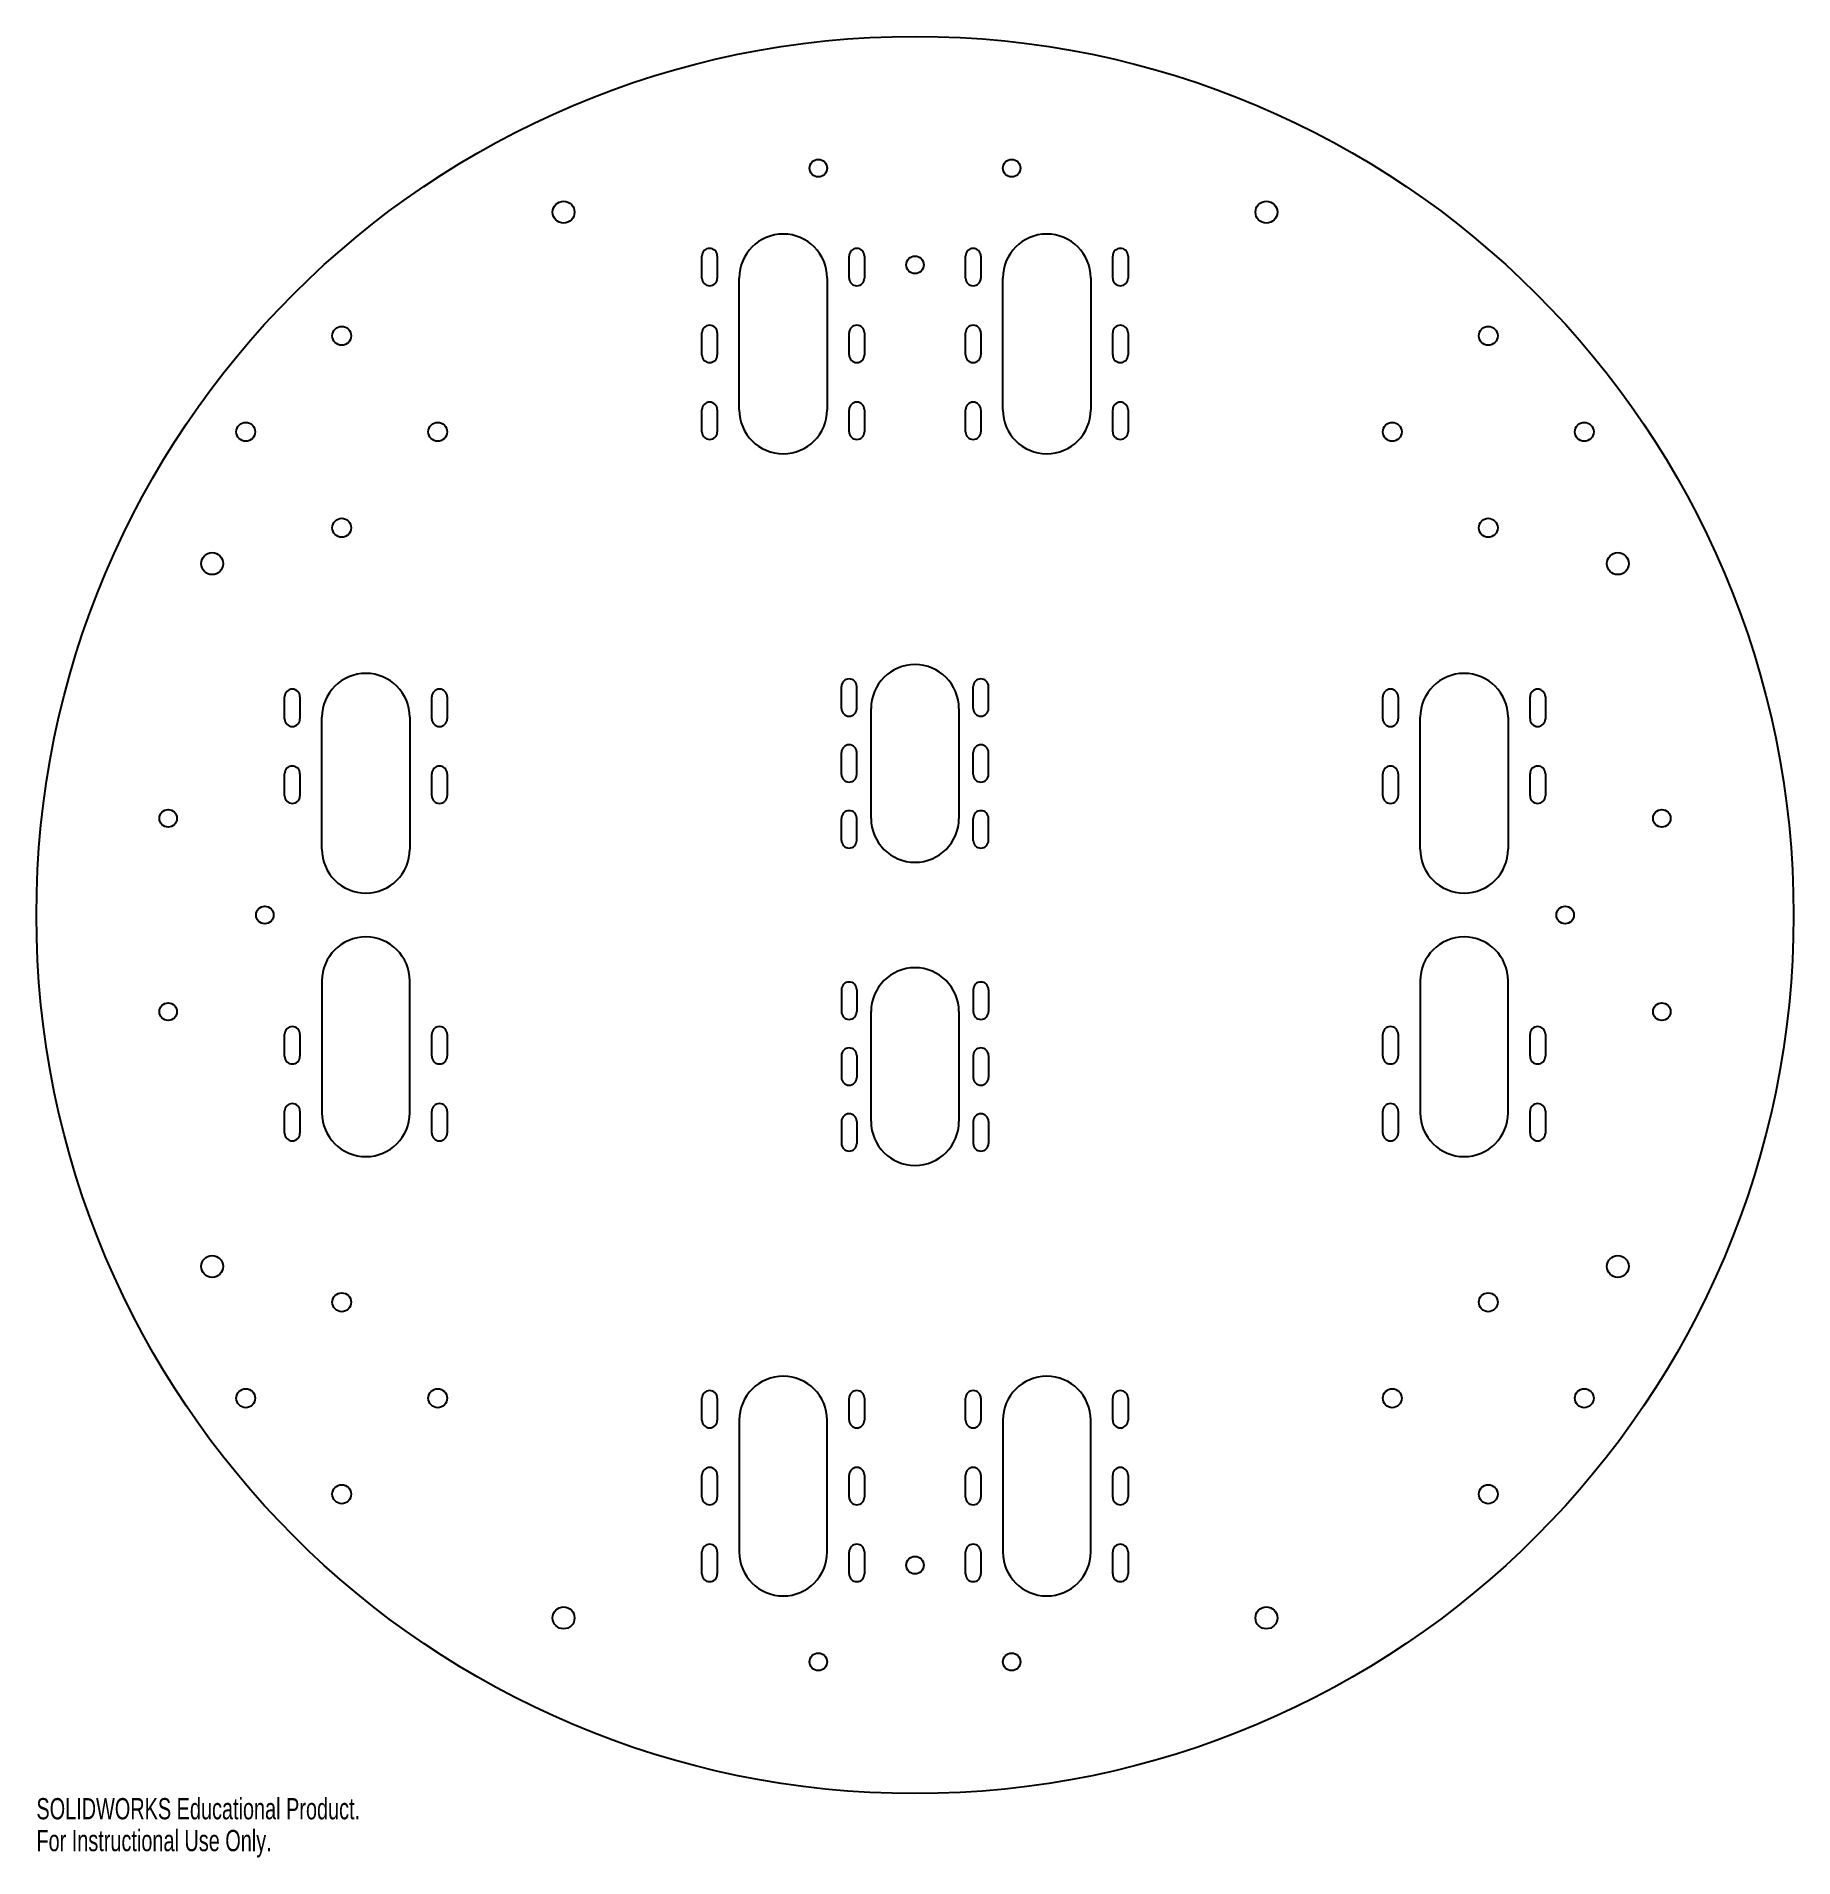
# Model space of a CAD drawing. Header units: millimetres. Extents: x -200 to 200, y -215 to 200.
import ezdxf

# ---------------------------------------------------------------- set-up
doc = ezdxf.new("R2010")
doc.units = ezdxf.units.MM
doc.styles.add('SLDTEXTSTYLE0', font='TXT', dxfattribs={"width": 0.7})

msp = doc.modelspace()

# ---------------------------------------------------------------- linework, layer by layer
at = {"color": 7, "linetype": 'Continuous', "lineweight": 25}
for p, q in [((-48.5, 145), (-48.5, 150)), ((-45, 150), (-45, 145)), ((-15, 145), (-15, 150)), ((-11.5, 150), (-11.5, 145)), ((11.5, 145), (11.5, 150)), ((15, 150), (15, 145)), ((45, 145), (45, 150)), ((48.5, 150), (48.5, 145)), ((-40, 115), (-40, 145)), ((-20, 145), (-20, 115)), ((20, 115), (20, 145)), ((40, 145), (40, 115)), ((-48.5, 127.5), (-48.5, 132.5)), ((-45, 132.5), (-45, 127.5)), ((-15, 127.5), (-15, 132.5)), ((-11.5, 132.5), (-11.5, 127.5)), ((11.5, 127.5), (11.5, 132.5)), ((15, 132.5), (15, 127.5)), ((45, 127.5), (45, 132.5)), ((48.5, 132.5), (48.5, 127.5)), ((-48.5, 110), (-48.5, 115)), ((-45, 115), (-45, 110)), ((-15, 110), (-15, 115)), ((-11.5, 115), (-11.5, 110)), ((11.5, 110), (11.5, 115)), ((15, 115), (15, 110)), ((45, 110), (45, 115)), ((48.5, 115), (48.5, 110)), ((-16.75, 47), (-16.75, 52)), ((-13.25, 47), (-13.25, 52)), ((13.25, 47), (13.25, 52)), ((16.75, 47), (16.75, 52)), ((-143.5, 44.66), (-143.5, 49.66)), ((-140, 49.66), (-140, 44.66)), ((-110, 44.66), (-110, 49.66)), ((-106.5, 49.66), (-106.5, 44.66)), ((-10, 22), (-10, 47)), ((10, 47), (10, 22)), ((106.5, 44.66), (106.5, 49.66)), ((110, 49.66), (110, 44.66)), ((140, 44.66), (140, 49.66)), ((143.5, 49.66), (143.5, 44.66)), ((-135, 15), (-135, 45)), ((-115, 45), (-115, 15)), ((115, 15), (115, 45)), ((135, 45), (135, 15)), ((-16.75, 32), (-16.75, 37)), ((-13.25, 32), (-13.25, 37)), ((13.25, 32), (13.25, 37)), ((16.75, 32), (16.75, 37)), ((-143.5, 27.16), (-143.5, 32.16)), ((-140, 32.16), (-140, 27.16)), ((-110, 27.16), (-110, 32.16)), ((-106.5, 32.16), (-106.5, 27.16)), ((106.5, 27.16), (106.5, 32.16)), ((110, 32.16), (110, 27.16)), ((140, 27.16), (140, 32.16)), ((143.5, 32.16), (143.5, 27.16)), ((-16.75, 17), (-16.75, 22)), ((-13.25, 17), (-13.25, 22)), ((13.25, 17), (13.25, 22)), ((16.75, 17), (16.75, 22)), ((-135, -15), (-135, -45)), ((-115, -45), (-115, -15)), ((115, -15), (115, -45)), ((135, -45), (135, -15)), ((-16.75, -17), (-16.75, -22)), ((-13.25, -17), (-13.25, -22)), ((13.25, -17), (13.25, -22)), ((16.75, -17), (16.75, -22)), ((-10, -47), (-10, -22)), ((10, -22), (10, -47)), ((-143.5, -32.16), (-143.5, -27.16)), ((-140, -27.16), (-140, -32.16)), ((-110, -32.16), (-110, -27.16)), ((-106.5, -27.16), (-106.5, -32.16)), ((106.5, -32.16), (106.5, -27.16)), ((110, -27.16), (110, -32.16)), ((140, -32.16), (140, -27.16)), ((143.5, -27.16), (143.5, -32.16)), ((-16.75, -32), (-16.75, -37)), ((-13.25, -32), (-13.25, -37)), ((13.25, -32), (13.25, -37)), ((16.75, -32), (16.75, -37)), ((-143.5, -49.66), (-143.5, -44.66)), ((-140, -44.66), (-140, -49.66)), ((-110, -49.66), (-110, -44.66)), ((-106.5, -44.66), (-106.5, -49.66)), ((106.5, -49.66), (106.5, -44.66)), ((110, -44.66), (110, -49.66)), ((140, -49.66), (140, -44.66)), ((143.5, -44.66), (143.5, -49.66)), ((-16.75, -47), (-16.75, -52)), ((-13.25, -47), (-13.25, -52)), ((13.25, -47), (13.25, -52)), ((16.75, -47), (16.75, -52)), ((-48.5, -115), (-48.5, -110)), ((-45, -110), (-45, -115)), ((-15, -115), (-15, -110)), ((-11.5, -110), (-11.5, -115)), ((11.5, -115), (11.5, -110)), ((15, -110), (15, -115)), ((45, -115), (45, -110)), ((48.5, -110), (48.5, -115)), ((-40, -115), (-40, -145)), ((-20, -145), (-20, -115)), ((20, -115), (20, -145)), ((40, -145), (40, -115)), ((-48.5, -132.5), (-48.5, -127.5)), ((-45, -127.5), (-45, -132.5)), ((-15, -132.5), (-15, -127.5)), ((-11.5, -127.5), (-11.5, -132.5)), ((11.5, -132.5), (11.5, -127.5)), ((15, -127.5), (15, -132.5)), ((45, -132.5), (45, -127.5)), ((48.5, -127.5), (48.5, -132.5)), ((-48.5, -150), (-48.5, -145)), ((-45, -145), (-45, -150)), ((-15, -150), (-15, -145)), ((-11.5, -145), (-11.5, -150)), ((11.5, -150), (11.5, -145)), ((15, -145), (15, -150)), ((45, -150), (45, -145)), ((48.5, -145), (48.5, -150))]:
    msp.add_line(p, q, dxfattribs=at)
for centre, radius in [((0, 0), 200), ((0, 0), 200), ((-22, 170), 2), ((-22, 170), 2), ((22, 170), 2), ((22, 170), 2), ((-80, 160), 2.5), ((-80, 160), 2.5), ((80, 160), 2.5), ((80, 160), 2.5), ((0, 148), 2), ((0, 148), 2), ((-130.5, 131.85), 2.15), ((-130.5, 131.85), 2.15), ((130.5, 131.85), 2.15), ((130.5, 131.85), 2.15), ((-152.35, 110), 2.15), ((-152.35, 110), 2.15), ((-108.65, 110), 2.15), ((-108.65, 110), 2.15), ((108.65, 110), 2.15), ((108.65, 110), 2.15), ((152.35, 110), 2.15), ((152.35, 110), 2.15), ((-130.5, 88.15), 2.15), ((-130.5, 88.15), 2.15), ((130.5, 88.15), 2.15), ((130.5, 88.15), 2.15), ((-160, 80), 2.5), ((-160, 80), 2.5), ((160, 80), 2.5), ((160, 80), 2.5), ((-170, 22), 2), ((-170, 22), 2), ((170, 22), 2), ((170, 22), 2), ((-148, 0), 2), ((-148, 0), 2), ((148, 0), 2), ((148, 0), 2), ((-170, -22), 2), ((-170, -22), 2), ((170, -22), 2), ((170, -22), 2), ((-160, -80), 2.5), ((-160, -80), 2.5), ((160, -80), 2.5), ((160, -80), 2.5), ((-130.5, -88.15), 2.15), ((-130.5, -88.15), 2.15), ((130.5, -88.15), 2.15), ((130.5, -88.15), 2.15), ((-152.35, -110), 2.15), ((-152.35, -110), 2.15), ((-108.65, -110), 2.15), ((-108.65, -110), 2.15), ((108.65, -110), 2.15), ((108.65, -110), 2.15), ((152.35, -110), 2.15), ((152.35, -110), 2.15), ((-130.5, -131.85), 2.15), ((-130.5, -131.85), 2.15), ((130.5, -131.85), 2.15), ((130.5, -131.85), 2.15), ((0, -148), 2), ((0, -148), 2), ((-80, -160), 2.5), ((-80, -160), 2.5), ((80, -160), 2.5), ((80, -160), 2.5), ((-22, -170), 2), ((-22, -170), 2), ((22, -170), 2), ((22, -170), 2)]:
    msp.add_circle(centre, radius, dxfattribs=at)
for centre, radius, start, end in [((-30, 145), 10, 0, 180), ((30, 145), 10, 0, 180), ((-46.75, 150), 1.75, 0, 180), ((-13.25, 150), 1.75, 0, 180), ((13.25, 150), 1.75, 0, 180), ((46.75, 150), 1.75, 0, 180), ((-46.75, 145), 1.75, 180, 0), ((-13.25, 145), 1.75, 180, 0), ((13.25, 145), 1.75, 180, 0), ((46.75, 145), 1.75, 180, 0), ((-46.75, 132.5), 1.75, 0, 180), ((-13.25, 132.5), 1.75, 0, 180), ((13.25, 132.5), 1.75, 0, 180), ((46.75, 132.5), 1.75, 0, 180), ((-46.75, 127.5), 1.75, 180, 0), ((-13.25, 127.5), 1.75, 180, 0), ((13.25, 127.5), 1.75, 180, 0), ((46.75, 127.5), 1.75, 180, 0), ((-46.75, 115), 1.75, 0, 180), ((-13.25, 115), 1.75, 0, 180), ((13.25, 115), 1.75, 0, 180), ((46.75, 115), 1.75, 0, 180), ((-30, 115), 10, 180, 0), ((30, 115), 10, 180, 0), ((-46.75, 110), 1.75, 180, 0), ((-13.25, 110), 1.75, 180, 0), ((13.25, 110), 1.75, 180, 0), ((46.75, 110), 1.75, 180, 0), ((-125, 45), 10, 0, 180), ((0, 47), 10, 0, 180), ((125, 45), 10, 0, 180), ((-141.75, 49.66), 1.75, 0, 180), ((-108.25, 49.66), 1.75, 0, 180), ((-15, 52), 1.75, 0, 180), ((15, 52), 1.75, 0, 180), ((108.25, 49.66), 1.75, 0, 180), ((141.75, 49.66), 1.75, 0, 180), ((-15, 47), 1.75, 180, 0), ((15, 47), 1.75, 180, 0), ((-141.75, 44.66), 1.75, 180, 0), ((-108.25, 44.66), 1.75, 180, 0), ((108.25, 44.66), 1.75, 180, 0), ((141.75, 44.66), 1.75, 180, 0), ((-15, 37), 1.75, 0, 180), ((15, 37), 1.75, 0, 180), ((-141.75, 32.16), 1.75, 0, 180), ((-108.25, 32.16), 1.75, 0, 180), ((108.25, 32.16), 1.75, 0, 180), ((141.75, 32.16), 1.75, 0, 180), ((-15, 32), 1.75, 180, 0), ((15, 32), 1.75, 180, 0), ((-141.75, 27.16), 1.75, 180, 0), ((-108.25, 27.16), 1.75, 180, 0), ((108.25, 27.16), 1.75, 180, 0), ((141.75, 27.16), 1.75, 180, 0), ((-15, 22), 1.75, 0, 180), ((0, 22), 10, 180, 0), ((15, 22), 1.75, 0, 180), ((-15, 17), 1.75, 180, 0), ((15, 17), 1.75, 180, 0), ((-125, 15), 10, 180, 0), ((125, 15), 10, 180, 0), ((-125, -15), 10, 0, 180), ((125, -15), 10, 0, 180), ((0, -22), 10, 0, 180), ((-15, -17), 1.75, 0, 180), ((15, -17), 1.75, 0, 180), ((-15, -22), 1.75, 180, 0), ((15, -22), 1.75, 180, 0), ((-141.75, -27.16), 1.75, 0, 180), ((-108.25, -27.16), 1.75, 0, 180), ((108.25, -27.16), 1.75, 0, 180), ((141.75, -27.16), 1.75, 0, 180), ((-141.75, -32.16), 1.75, 180, 0), ((-108.25, -32.16), 1.75, 180, 0), ((-15, -32), 1.75, 0, 180), ((15, -32), 1.75, 0, 180), ((108.25, -32.16), 1.75, 180, 0), ((141.75, -32.16), 1.75, 180, 0), ((-15, -37), 1.75, 180, 0), ((15, -37), 1.75, 180, 0), ((-141.75, -44.66), 1.75, 0, 180), ((-125, -45), 10, 180, 0), ((-108.25, -44.66), 1.75, 0, 180), ((-15, -47), 1.75, 0, 180), ((15, -47), 1.75, 0, 180), ((108.25, -44.66), 1.75, 0, 180), ((125, -45), 10, 180, 0), ((141.75, -44.66), 1.75, 0, 180), ((-141.75, -49.66), 1.75, 180, 0), ((-108.25, -49.66), 1.75, 180, 0), ((0, -47), 10, 180, 0), ((108.25, -49.66), 1.75, 180, 0), ((141.75, -49.66), 1.75, 180, 0), ((-15, -52), 1.75, 180, 0), ((15, -52), 1.75, 180, 0), ((-30, -115), 10, 0, 180), ((30, -115), 10, 0, 180), ((-46.75, -110), 1.75, 0, 180), ((-13.25, -110), 1.75, 0, 180), ((13.25, -110), 1.75, 0, 180), ((46.75, -110), 1.75, 0, 180), ((-46.75, -115), 1.75, 180, 0), ((-13.25, -115), 1.75, 180, 0), ((13.25, -115), 1.75, 180, 0), ((46.75, -115), 1.75, 180, 0), ((-46.75, -127.5), 1.75, 0, 180), ((-13.25, -127.5), 1.75, 0, 180), ((13.25, -127.5), 1.75, 0, 180), ((46.75, -127.5), 1.75, 0, 180), ((-46.75, -132.5), 1.75, 180, 0), ((-13.25, -132.5), 1.75, 180, 0), ((13.25, -132.5), 1.75, 180, 0), ((46.75, -132.5), 1.75, 180, 0), ((-46.75, -145), 1.75, 0, 180), ((-30, -145), 10, 180, 0), ((-13.25, -145), 1.75, 0, 180), ((13.25, -145), 1.75, 0, 180), ((30, -145), 10, 180, 0), ((46.75, -145), 1.75, 0, 180), ((-46.75, -150), 1.75, 180, 0), ((-13.25, -150), 1.75, 180, 0), ((13.25, -150), 1.75, 180, 0), ((46.75, -150), 1.75, 180, 0)]:
    msp.add_arc(centre, radius, start, end, dxfattribs=at)

# ---------------------------------------------------------------- texts
at = {"color": 7, "linetype": 'Continuous', "char_height": 4.8336, "attachment_point": 1, "style": 'SLDTEXTSTYLE0'}
for s, insert in [('SOLIDWORKS Educational Product.', (-200, -201.02)), ('For Instructional Use Only.', (-200, -208.27))]:
    msp.add_mtext(s, dxfattribs=dict(at, insert=insert))

doc.saveas('drawing.dxf')
